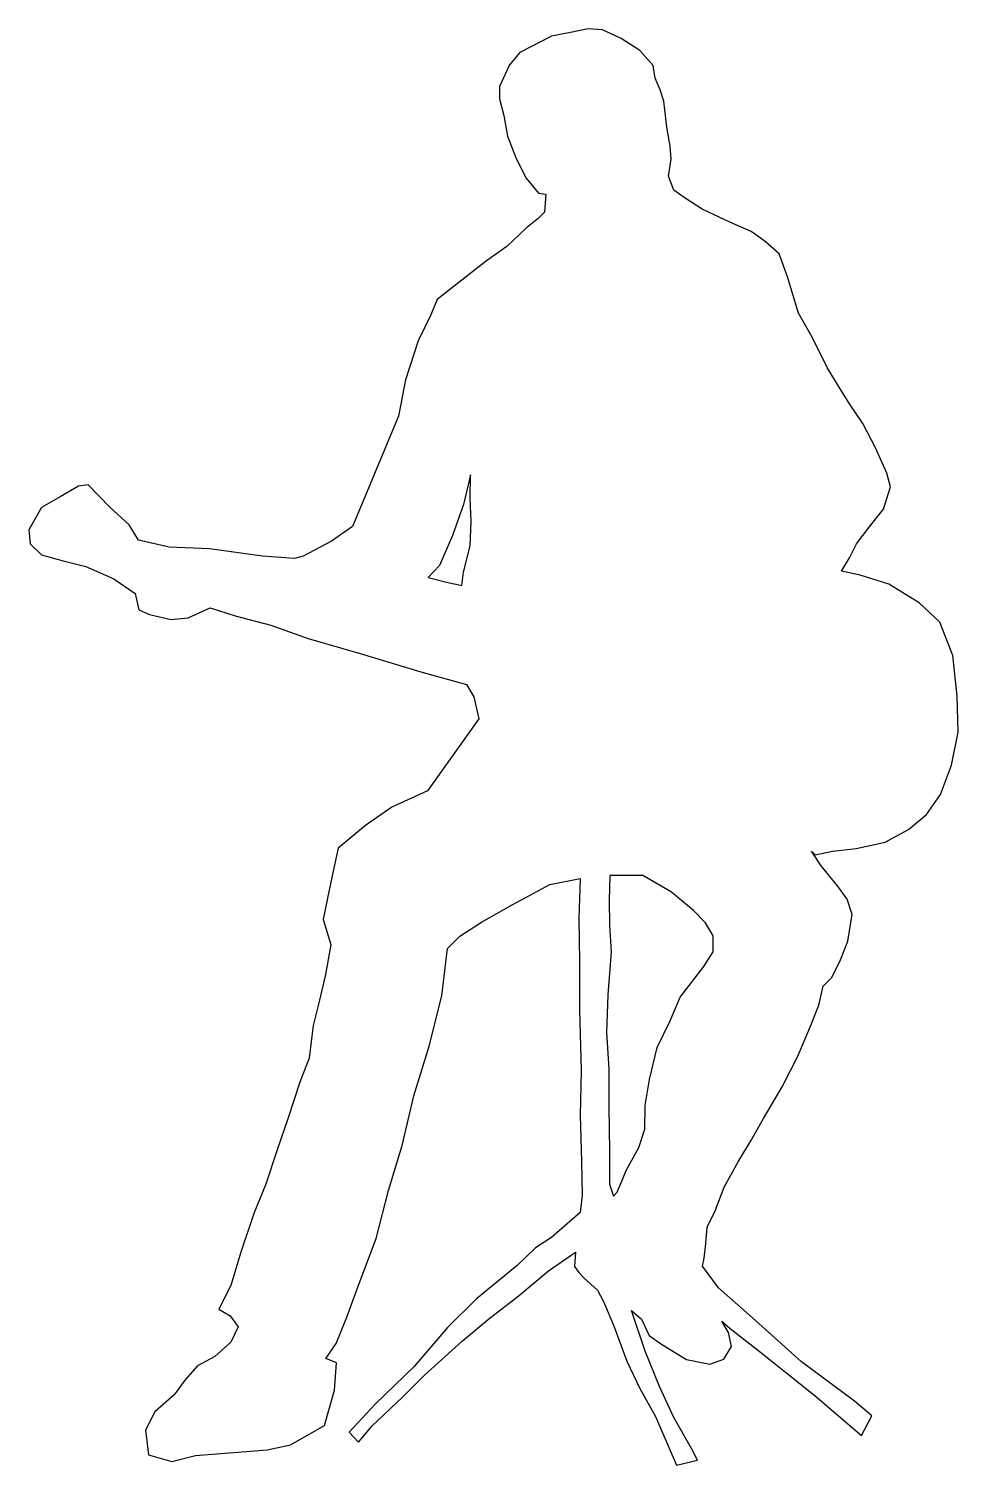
# Model space of a CAD drawing. Extents: x -0.17 to 0.92, y 0 to 1.68.
import ezdxf

# ---------------------------------------------------------------- set-up
doc = ezdxf.new("R2010")
doc.units = 0
doc.header["$MEASUREMENT"] = 0

msp = doc.modelspace()

# ---------------------------------------------------------------- linework, layer by layer
for points in [[(0.6033, 0.1196), (0.6305, 0.1144), (0.6469, 0.1201), (0.656, 0.1348), (0.6526, 0.1515), (0.6445, 0.1647), (0.6546, 0.1561), (0.6901, 0.1285), (0.7193, 0.1047), (0.7539, 0.0772), (0.8085, 0.0305), (0.8205, 0.0535), (0.8, 0.071), (0.7381, 0.1169), (0.7108, 0.1415), (0.6807, 0.1685), (0.6407, 0.2036), (0.6218, 0.229), (0.6238, 0.2387), (0.626, 0.2558), (0.6273, 0.2748), (0.637, 0.2941), (0.6473, 0.3216), (0.6637, 0.3514), (0.6785, 0.3761), (0.6934, 0.4022), (0.7155, 0.4393), (0.7338, 0.4755), (0.7485, 0.5104), (0.7582, 0.5352), (0.7633, 0.5574), (0.7737, 0.5674), (0.7839, 0.5885), (0.7922, 0.6101), (0.7975, 0.6414), (0.7914, 0.6596), (0.7801, 0.6752), (0.7611, 0.6987), (0.7499, 0.7156), (0.754, 0.7114), (0.7744, 0.7156), (0.8023, 0.7187), (0.8363, 0.7264), (0.8635, 0.7411), (0.8847, 0.7587), (0.9009, 0.782), (0.9141, 0.8165), (0.9219, 0.8552), (0.9204, 0.8974), (0.9154, 0.9452), (0.9004, 0.984), (0.8759, 1.0067), (0.8406, 1.0288), (0.807, 1.0392), (0.7849, 1.0438), (0.7945, 1.0598), (0.8027, 1.0759), (0.8175, 1.0955), (0.8341, 1.1165), (0.8425, 1.1427), (0.8382, 1.159), (0.8249, 1.1885), (0.8098, 1.217), (0.7945, 1.24), (0.7824, 1.2597), (0.768, 1.2827), (0.7507, 1.3183), (0.7346, 1.3464), (0.7216, 1.3889), (0.7119, 1.4159), (0.6956, 1.4306), (0.6791, 1.4421), (0.6539, 1.4532), (0.6217, 1.4683), (0.6016, 1.4812), (0.5884, 1.4907), (0.5822, 1.5071), (0.5854, 1.5269), (0.5839, 1.5422), (0.5802, 1.5646), (0.5766, 1.5952), (0.5723, 1.6083), (0.5665, 1.6218), (0.5641, 1.6367), (0.5487, 1.6546), (0.5267, 1.6685), (0.5047, 1.6787), (0.488, 1.6799), (0.4671, 1.6757), (0.4448, 1.6711), (0.4078, 1.6519), (0.3959, 1.6378), (0.3838, 1.6121), (0.384, 1.5978), (0.3891, 1.5782), (0.3933, 1.554), (0.4034, 1.5279), (0.4154, 1.5049), (0.4299, 1.487), (0.4382, 1.4859), (0.4368, 1.4647), (0.4293, 1.4574), (0.4156, 1.4466), (0.3925, 1.4248), (0.3689, 1.4077), (0.3454, 1.3896), (0.311, 1.3625), (0.3033, 1.3446), (0.2887, 1.3139), (0.2739, 1.2683), (0.2656, 1.2259), (0.2115, 1.0964), (0.1871, 1.0793), (0.1538, 1.0614), (0.1436, 1.0588), (0.1061, 1.0615), (0.0438, 1.0702), (-0.0035, 1.0721), (-0.0394, 1.0802), (-0.0502, 1.0985), (-0.0729, 1.1189), (-0.0983, 1.1453), (-0.1095, 1.1437), (-0.131, 1.1312), (-0.1531, 1.1187), (-0.168, 1.0926), (-0.1664, 1.0759), (-0.1528, 1.0631), (-0.1275, 1.0561), (-0.1012, 1.0495), (-0.0681, 1.0349), (-0.043, 1.0177), (-0.0388, 0.9987), (-0.0264, 0.9933), (-0.0015, 0.9872), (0.0189, 0.9891), (0.0447, 1.0011), (0.0741, 0.9917), (0.116, 0.9807), (0.1597, 0.9649), (0.2205, 0.9475), (0.2919, 0.9261), (0.3453, 0.9111), (0.3538, 0.8966), (0.3598, 0.8709), (0.2997, 0.7865), (0.2576, 0.7674), (0.227, 0.7458), (0.195, 0.7191), (0.1889, 0.6924), (0.1827, 0.6624), (0.1771, 0.6357), (0.1862, 0.6063), (0.1799, 0.5712), (0.1728, 0.5412), (0.1657, 0.5113), (0.1607, 0.4729), (0.15, 0.4449), (0.1361, 0.403), (0.1228, 0.3644), (0.11, 0.3253), (0.0958, 0.2908), (0.0806, 0.2457), (0.0691, 0.2066), (0.0551, 0.1786), (0.0684, 0.1709), (0.0774, 0.1582), (0.0691, 0.1399), (0.0502, 0.1231), (0.0301, 0.1124), (0.0154, 0.096), (0.0025, 0.0782), (-0.0201, 0.0583), (-0.0312, 0.0368), (-0.0276, 0.008), (0, 0), (0.0275, 0.0073), (0.072, 0.0106), (0.1115, 0.0139), (0.1389, 0.0198), (0.1788, 0.0422), (0.1907, 0.0836), (0.1928, 0.116), (0.1804, 0.1209), (0.1923, 0.1383), (0.205, 0.1695), (0.2183, 0.2058), (0.2393, 0.2615), (0.2539, 0.3177), (0.2698, 0.3706), (0.2835, 0.4287), (0.3014, 0.4872), (0.3165, 0.5462), (0.3232, 0.6016), (0.3374, 0.6162), (0.3628, 0.6323), (0.3988, 0.6529), (0.4429, 0.6765), (0.4787, 0.6837), (0.4768, 0.6369), (0.4776, 0.5864), (0.4778, 0.5294), (0.4796, 0.4585), (0.4786, 0.4062), (0.4802, 0.3519), (0.4808, 0.3121), (0.4785, 0.2922), (0.445, 0.2628), (0.4261, 0.2505), (0.4045, 0.2298), (0.3569, 0.1909), (0.3229, 0.1574), (0.2839, 0.1114), (0.2381, 0.0674), (0.2078, 0.0346), (0.2187, 0.0228), (0.2348, 0.042), (0.2702, 0.0755), (0.2958, 0.1009), (0.3406, 0.1417), (0.3713, 0.1675), (0.4056, 0.1936), (0.4414, 0.2235), (0.4729, 0.2455), (0.4721, 0.2289), (0.4771, 0.2218), (0.4834, 0.2152), (0.4989, 0.201), (0.5065, 0.1869), (0.5184, 0.158), (0.5333, 0.1178), (0.5484, 0.0856), (0.5667, 0.0528), (0.5915, -0.0043), (0.6162, 0.0017), (0.609, 0.0153), (0.5885, 0.0518), (0.5716, 0.0879), (0.5549, 0.1294), (0.5387, 0.177), (0.5505, 0.167), (0.5594, 0.1479), (0.574, 0.1378)], [(0.3135, 1.0508), (0.3002, 1.0367), (0.3219, 1.0312), (0.3399, 1.0271), (0.3416, 1.0428), (0.3496, 1.0737), (0.3507, 1.1024), (0.3494, 1.1297), (0.35, 1.1571), (0.3418, 1.122), (0.329, 1.0857)], [(0.5121, 0.4606), (0.5121, 0.4152), (0.5129, 0.3638), (0.513, 0.3253), (0.5178, 0.3113), (0.5221, 0.3159), (0.5328, 0.3421), (0.5473, 0.3682), (0.5542, 0.3898), (0.5548, 0.4176), (0.56, 0.448), (0.5687, 0.4854), (0.5841, 0.5166), (0.5958, 0.5446), (0.6234, 0.5806), (0.6344, 0.5975), (0.6344, 0.6165), (0.6254, 0.6315), (0.6113, 0.6462), (0.5858, 0.6676), (0.552, 0.6873), (0.5135, 0.6871), (0.5125, 0.6584), (0.5128, 0.6288), (0.5149, 0.5977), (0.5111, 0.5473), (0.5093, 0.5033)]]:
    msp.add_lwpolyline(points, close=True)

doc.saveas('drawing.dxf')
